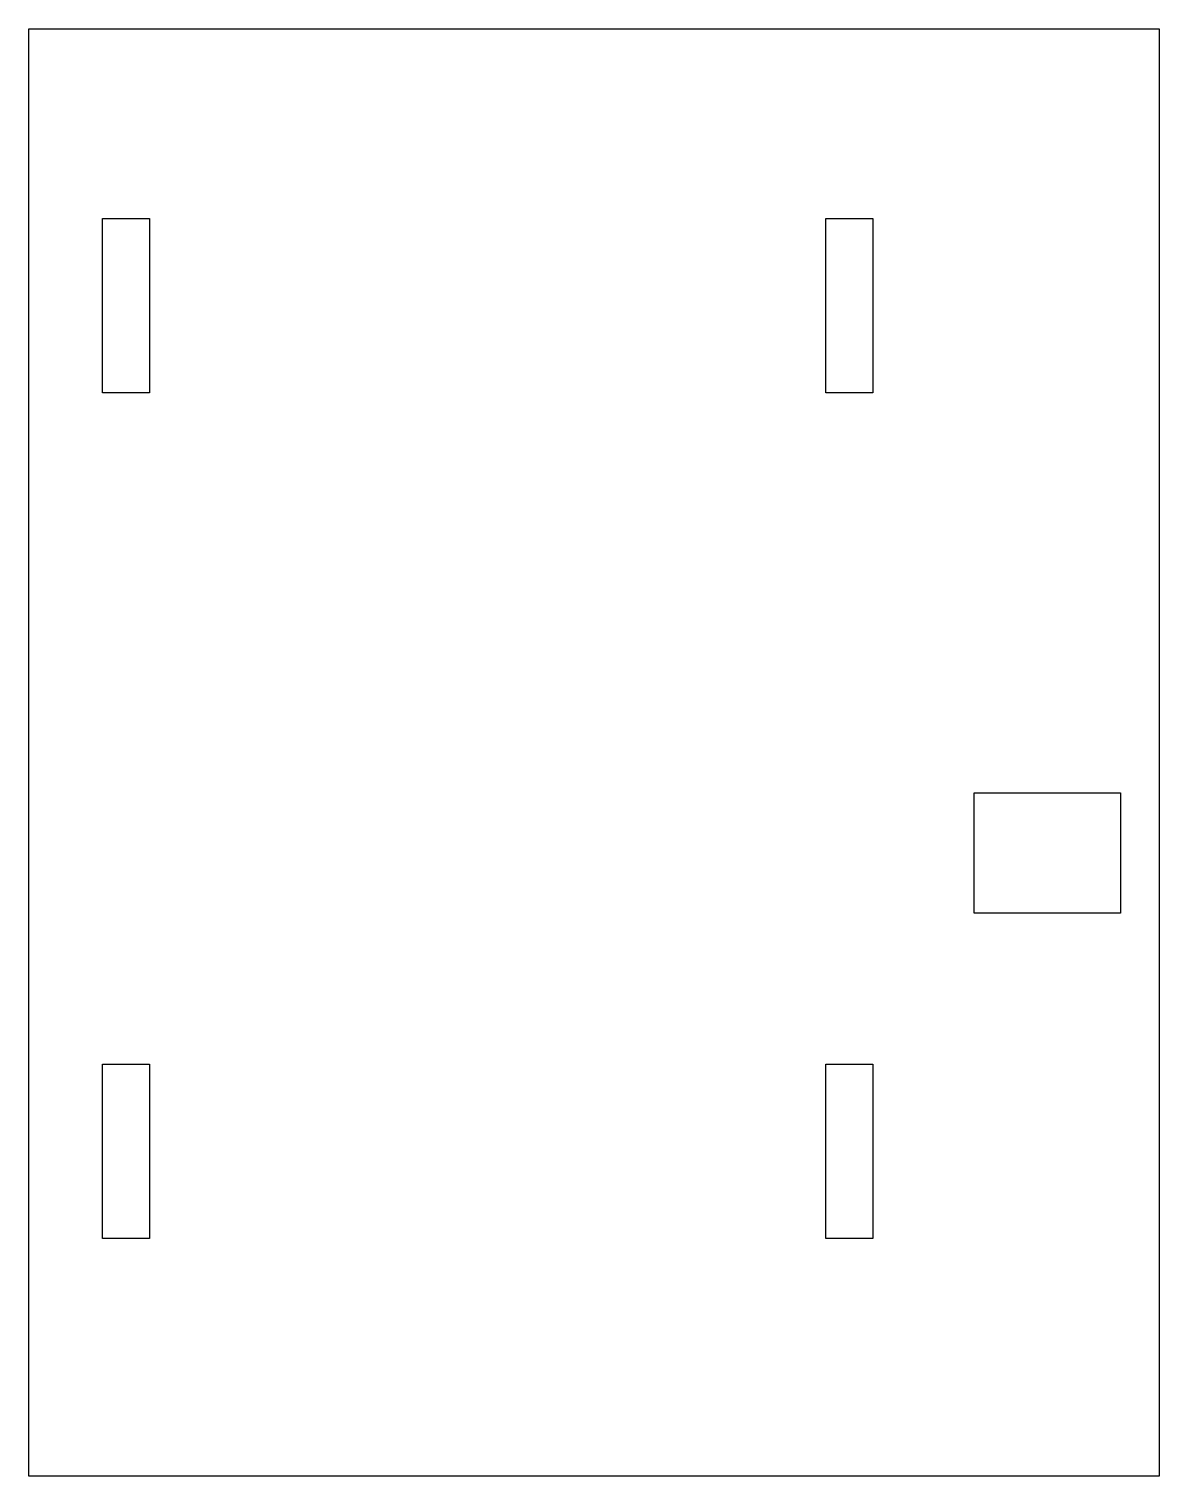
# Model space of a CAD drawing. Header units: millimetres. Extents: x 0 to 125, y 0 to 160.
import ezdxf

# ---------------------------------------------------------------- set-up
doc = ezdxf.new("R2010")
doc.units = ezdxf.units.MM
doc.layers.get('0').update_dxf_attribs({"linetype": 'CONTINUOUS'})

msp = doc.modelspace()

# ---------------------------------------------------------------- linework, layer by layer
for points in [[(0, 160), (125, 160), (125, 0), (0, 0)], [(8.15, 139.05), (13.35, 139.05), (13.35, 119.75), (8.15, 119.75)], [(88.15, 119.75), (88.15, 139.05), (93.35, 139.05), (93.35, 119.75)], [(104.55, 75.55), (120.75, 75.55), (120.75, 62.25), (104.55, 62.25)], [(8.15, 26.25), (8.15, 45.55), (13.35, 45.55), (13.35, 26.25)], [(88.15, 26.25), (88.15, 45.55), (93.35, 45.55), (93.35, 26.25)]]:
    msp.add_lwpolyline(points, close=True)

doc.saveas('drawing.dxf')
